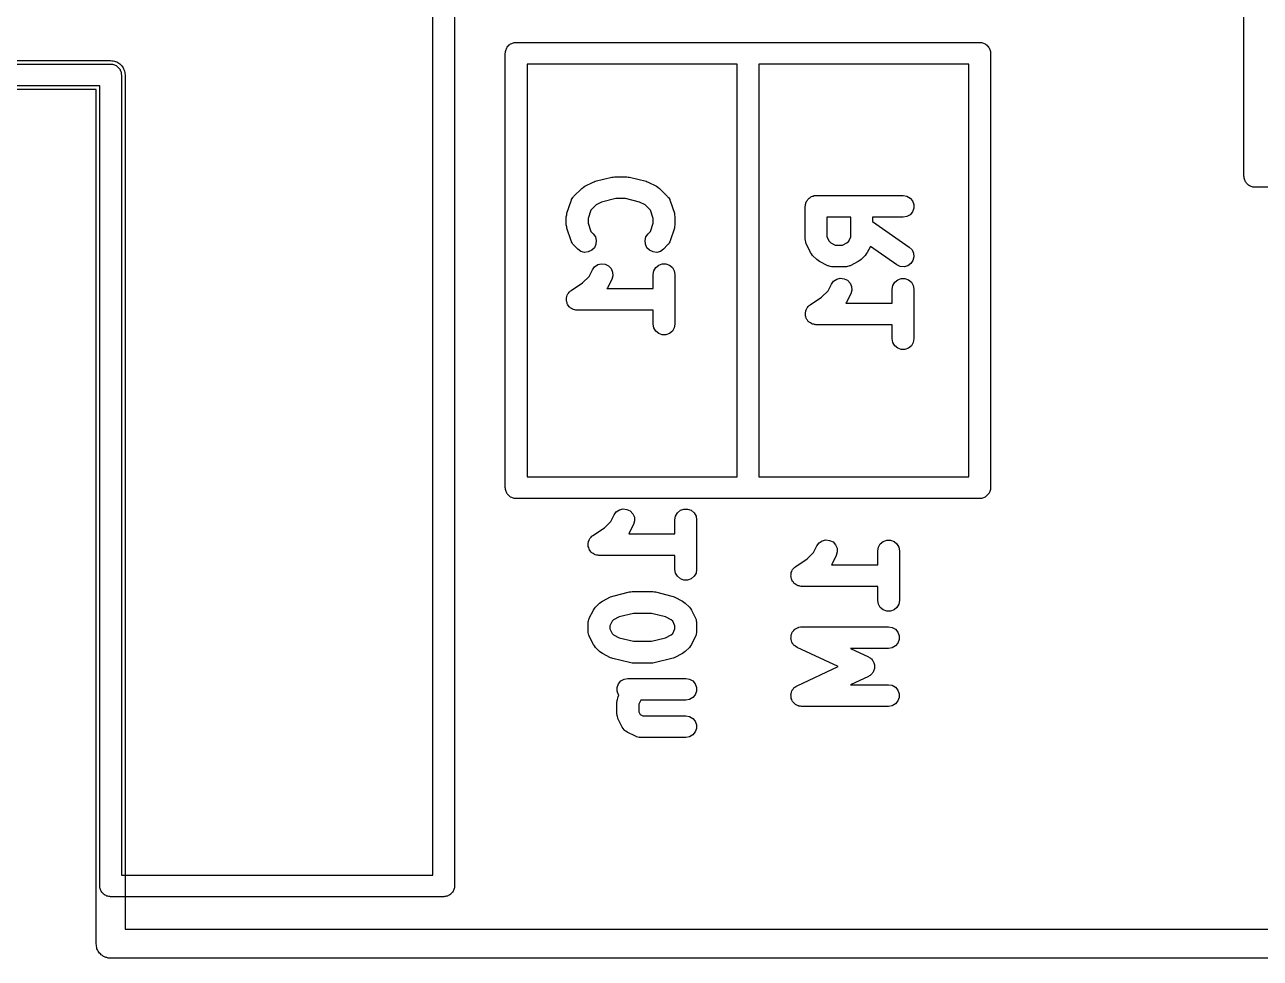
# Model space of a CAD drawing. Extents: x 100 to 214, y -112 to -50.
# Drawn here: x 117.31 to 125.84, y -112.1 to -105.65 of the extents above; entities that cross this region are included whole.
import ezdxf

# ---------------------------------------------------------------- set-up
doc = ezdxf.new("R2010")
doc.units = 0
doc.header["$MEASUREMENT"] = 0
doc.layers.add('BLACK', color=7, linetype='CONTINUOUS')

msp = doc.modelspace()

# ---------------------------------------------------------------- linework, layer by layer
at = {"layer": 'Black'}
for p, q in [((125.725, -106.7), (125.725, -103.7)), ((120.275, -103.9), (120.275, -111.6)), ((120.125, -111.525), (120.125, -103.94)), ((120.674, -105.78), (120.681, -105.778)), ((120.681, -105.778), (120.687, -105.776)), ((120.687, -105.776), (120.694, -105.776)), ((120.694, -105.776), (120.7, -105.775)), ((120.7, -105.775), (123.9, -105.775)), ((123.9, -105.775), (123.906, -105.776)), ((123.906, -105.776), (123.913, -105.776)), ((123.913, -105.776), (123.919, -105.778)), ((123.919, -105.778), (123.926, -105.78)), ((120.625, -105.85), (120.626, -105.844)), ((120.625, -108.85), (120.625, -105.85)), ((120.626, -105.837), (120.628, -105.831)), ((120.626, -105.844), (120.626, -105.837)), ((120.628, -105.831), (120.63, -105.824)), ((120.63, -105.824), (120.633, -105.819)), ((120.633, -105.819), (120.635, -105.812)), ((120.635, -105.812), (120.639, -105.807)), ((120.639, -105.807), (120.643, -105.802)), ((120.643, -105.802), (120.648, -105.798)), ((120.648, -105.798), (120.652, -105.793)), ((120.652, -105.793), (120.657, -105.789)), ((120.657, -105.789), (120.662, -105.785)), ((120.662, -105.785), (120.669, -105.783)), ((120.669, -105.783), (120.674, -105.78)), ((123.926, -105.78), (123.931, -105.783)), ((123.931, -105.783), (123.938, -105.785)), ((123.938, -105.785), (123.943, -105.789)), ((123.943, -105.789), (123.948, -105.793)), ((123.948, -105.793), (123.952, -105.798)), ((123.952, -105.798), (123.957, -105.802)), ((123.957, -105.802), (123.961, -105.807)), ((123.961, -105.807), (123.965, -105.812)), ((123.965, -105.812), (123.967, -105.819)), ((123.967, -105.819), (123.97, -105.824)), ((123.97, -105.824), (123.972, -105.831)), ((123.972, -105.831), (123.974, -105.837)), ((123.974, -105.837), (123.974, -105.844)), ((123.974, -105.844), (123.975, -105.85)), ((123.975, -105.85), (123.975, -108.85)), ((110.1, -105.9), (117.9, -105.9)), ((110.1, -105.925), (117.9, -105.925)), ((117.9, -105.9), (117.909, -105.902)), ((117.9, -105.925), (117.906, -105.926)), ((117.906, -105.926), (117.913, -105.926)), ((117.909, -105.902), (117.917, -105.902)), ((117.913, -105.926), (117.919, -105.928)), ((117.917, -105.902), (117.926, -105.905)), ((117.919, -105.928), (117.926, -105.93)), ((117.926, -105.905), (117.934, -105.906)), ((117.926, -105.93), (117.931, -105.933)), ((117.931, -105.933), (117.938, -105.935)), ((117.934, -105.906), (117.942, -105.91)), ((117.938, -105.935), (117.943, -105.939)), ((117.942, -105.91), (117.95, -105.913)), ((117.943, -105.939), (117.948, -105.943)), ((117.948, -105.943), (117.952, -105.948)), ((117.95, -105.913), (117.957, -105.919)), ((117.952, -105.948), (117.957, -105.952)), ((117.957, -105.919), (117.964, -105.923)), ((117.964, -105.923), (117.97, -105.93)), ((117.97, -105.93), (117.977, -105.936)), ((117.977, -105.936), (117.981, -105.943)), ((117.981, -105.943), (117.987, -105.95)), ((122.225, -105.925), (120.775, -105.925)), ((120.775, -105.925), (120.775, -108.775)), ((122.225, -108.775), (122.225, -105.925)), ((123.825, -105.925), (122.375, -105.925)), ((122.375, -105.925), (122.375, -108.775)), ((123.825, -108.775), (123.825, -105.925)), ((117.957, -105.952), (117.961, -105.957)), ((117.961, -105.957), (117.965, -105.962)), ((117.965, -105.962), (117.967, -105.969)), ((117.967, -105.969), (117.97, -105.974)), ((117.97, -105.974), (117.972, -105.981)), ((117.972, -105.981), (117.974, -105.987)), ((117.974, -105.987), (117.974, -105.994)), ((117.974, -105.994), (117.975, -106)), ((117.975, -106), (117.975, -111.525)), ((117.987, -105.95), (117.99, -105.958)), ((117.99, -105.958), (117.994, -105.966)), ((117.994, -105.966), (117.995, -105.974)), ((117.995, -105.974), (117.998, -105.983)), ((117.998, -105.983), (117.998, -105.991)), ((117.998, -105.991), (118, -106)), ((118, -106), (118, -111.9)), ((117.825, -106.075), (110.175, -106.075)), ((117.8, -106.1), (110.2, -106.1)), ((117.8, -112), (117.8, -106.1)), ((117.825, -111.6), (117.825, -106.075)), ((121.246, -106.734), (121.36, -106.706)), ((121.36, -106.706), (121.37, -106.705)), ((121.37, -106.705), (121.379, -106.704)), ((121.379, -106.704), (121.464, -106.704)), ((121.464, -106.704), (121.473, -106.705)), ((121.473, -106.705), (121.482, -106.706)), ((121.482, -106.706), (121.597, -106.734)), ((125.726, -106.706), (125.725, -106.7)), ((125.726, -106.713), (125.726, -106.706)), ((125.728, -106.719), (125.726, -106.713)), ((121.097, -106.84), (121.154, -106.783)), ((121.154, -106.783), (121.164, -106.776)), ((121.164, -106.776), (121.174, -106.769)), ((121.174, -106.769), (121.231, -106.74)), ((121.231, -106.74), (121.239, -106.738)), ((121.239, -106.738), (121.246, -106.734)), ((121.597, -106.734), (121.604, -106.738)), ((121.604, -106.738), (121.612, -106.74)), ((121.612, -106.74), (121.669, -106.769)), ((121.669, -106.769), (121.679, -106.776)), ((121.679, -106.776), (121.689, -106.783)), ((121.689, -106.783), (121.746, -106.84)), ((125.73, -106.726), (125.728, -106.719)), ((125.733, -106.731), (125.73, -106.726)), ((125.735, -106.737), (125.733, -106.731)), ((125.739, -106.743), (125.735, -106.737)), ((125.743, -106.748), (125.739, -106.743)), ((125.748, -106.752), (125.743, -106.748)), ((125.752, -106.757), (125.748, -106.752)), ((125.757, -106.761), (125.752, -106.757)), ((125.762, -106.765), (125.757, -106.761)), ((125.769, -106.767), (125.762, -106.765)), ((125.774, -106.77), (125.769, -106.767)), ((125.781, -106.772), (125.774, -106.77)), ((125.787, -106.774), (125.781, -106.772)), ((125.794, -106.774), (125.787, -106.774)), ((125.8, -106.775), (125.794, -106.774)), ((129, -106.775), (125.8, -106.775)), ((121.05, -106.955), (121.079, -106.869)), ((121.079, -106.869), (121.081, -106.865)), ((121.081, -106.865), (121.082, -106.861)), ((121.082, -106.861), (121.087, -106.854)), ((121.087, -106.854), (121.091, -106.846)), ((121.091, -106.846), (121.094, -106.843)), ((121.094, -106.843), (121.097, -106.84)), ((121.29, -106.878), (121.252, -106.897)), ((121.388, -106.854), (121.29, -106.878)), ((121.455, -106.854), (121.388, -106.854)), ((121.552, -106.878), (121.455, -106.854)), ((121.591, -106.897), (121.552, -106.878)), ((121.746, -106.84), (121.748, -106.843)), ((121.748, -106.843), (121.752, -106.846)), ((121.752, -106.846), (121.756, -106.854)), ((121.756, -106.854), (121.761, -106.861)), ((121.761, -106.861), (121.762, -106.865)), ((121.762, -106.865), (121.764, -106.869)), ((121.764, -106.869), (121.793, -106.955)), ((122.7, -106.888), (122.701, -106.881)), ((122.701, -106.881), (122.704, -106.876)), ((122.704, -106.876), (122.706, -106.87)), ((122.706, -106.87), (122.711, -106.865)), ((122.711, -106.865), (122.714, -106.859)), ((122.714, -106.859), (122.719, -106.855)), ((122.719, -106.855), (122.723, -106.85)), ((122.723, -106.85), (122.729, -106.846)), ((122.729, -106.846), (122.734, -106.842)), ((122.734, -106.842), (122.74, -106.84)), ((122.74, -106.84), (122.746, -106.837)), ((122.746, -106.837), (122.752, -106.836)), ((122.752, -106.836), (122.758, -106.833)), ((122.758, -106.833), (122.765, -106.833)), ((122.765, -106.833), (122.771, -106.832)), ((122.771, -106.832), (123.371, -106.832)), ((123.371, -106.832), (123.397, -106.837)), ((123.397, -106.837), (123.42, -106.85)), ((123.42, -106.85), (123.436, -106.87)), ((123.436, -106.87), (123.445, -106.894)), ((121.046, -106.979), (121.049, -106.967)), ((121.049, -106.967), (121.05, -106.955)), ((121.216, -106.933), (121.196, -106.991)), ((121.252, -106.897), (121.216, -106.933)), ((121.627, -106.933), (121.591, -106.897)), ((121.646, -106.991), (121.627, -106.933)), ((121.793, -106.955), (121.794, -106.967)), ((121.794, -106.967), (121.796, -106.979)), ((122.696, -106.907), (122.698, -106.901)), ((122.696, -107.136), (122.696, -106.907)), ((122.698, -106.894), (122.7, -106.888)), ((122.698, -106.901), (122.698, -106.894)), ((123.42, -106.965), (123.397, -106.978)), ((123.436, -106.945), (123.42, -106.965)), ((123.445, -106.92), (123.436, -106.945)), ((123.445, -106.894), (123.445, -106.92)), ((121.046, -107.036), (121.046, -106.979)), ((121.049, -107.048), (121.046, -107.036)), ((121.05, -107.059), (121.049, -107.048)), ((121.196, -106.991), (121.196, -107.024)), ((121.196, -107.024), (121.216, -107.081)), ((121.627, -107.081), (121.646, -107.024)), ((121.646, -107.024), (121.646, -106.991)), ((121.794, -107.048), (121.793, -107.059)), ((121.796, -107.036), (121.794, -107.048)), ((121.796, -106.979), (121.796, -107.036)), ((122.846, -106.982), (122.846, -107.118)), ((123.011, -106.982), (122.846, -106.982)), ((123.011, -107.118), (123.011, -106.982)), ((123.371, -106.982), (123.161, -106.982)), ((123.161, -106.982), (123.161, -107.011)), ((123.161, -107.011), (123.414, -107.189)), ((123.397, -106.978), (123.371, -106.982)), ((121.079, -107.145), (121.05, -107.059)), ((121.216, -107.081), (121.232, -107.097)), ((121.232, -107.097), (121.247, -107.118)), ((121.247, -107.118), (121.253, -107.143)), ((121.253, -107.143), (121.251, -107.169)), ((121.59, -107.143), (121.596, -107.118)), ((121.592, -107.169), (121.59, -107.143)), ((121.596, -107.118), (121.611, -107.097)), ((121.611, -107.097), (121.627, -107.081)), ((121.793, -107.059), (121.764, -107.145)), ((122.697, -107.14), (122.696, -107.136)), ((122.697, -107.144), (122.697, -107.14)), ((122.846, -107.118), (122.862, -107.148)), ((122.996, -107.148), (123.011, -107.118)), ((121.081, -107.149), (121.079, -107.145)), ((121.082, -107.153), (121.081, -107.149)), ((121.087, -107.16), (121.082, -107.153)), ((121.091, -107.168), (121.087, -107.16)), ((121.094, -107.171), (121.091, -107.168)), ((121.097, -107.174), (121.094, -107.171)), ((121.126, -107.203), (121.097, -107.174)), ((121.147, -107.218), (121.126, -107.203)), ((121.172, -107.225), (121.147, -107.218)), ((121.198, -107.222), (121.172, -107.225)), ((121.222, -107.211), (121.198, -107.222)), ((121.24, -107.193), (121.222, -107.211)), ((121.251, -107.169), (121.24, -107.193)), ((121.603, -107.193), (121.592, -107.169)), ((121.621, -107.211), (121.603, -107.193)), ((121.645, -107.222), (121.621, -107.211)), ((121.671, -107.225), (121.645, -107.222)), ((121.696, -107.218), (121.671, -107.225)), ((121.717, -107.203), (121.696, -107.218)), ((121.746, -107.174), (121.717, -107.203)), ((121.748, -107.171), (121.746, -107.174)), ((121.752, -107.168), (121.748, -107.171)), ((121.756, -107.16), (121.752, -107.168)), ((121.761, -107.153), (121.756, -107.16)), ((121.762, -107.149), (121.761, -107.153)), ((121.764, -107.145), (121.762, -107.149)), ((122.699, -107.153), (122.697, -107.144)), ((122.701, -107.161), (122.699, -107.153)), ((122.703, -107.165), (122.701, -107.161)), ((122.704, -107.169), (122.703, -107.165)), ((122.733, -107.226), (122.704, -107.169)), ((122.74, -107.236), (122.733, -107.226)), ((122.862, -107.148), (122.873, -107.16)), ((122.873, -107.16), (122.903, -107.175)), ((122.903, -107.175), (122.954, -107.175)), ((122.954, -107.175), (122.984, -107.16)), ((122.984, -107.16), (122.996, -107.148)), ((123.124, -107.226), (123.117, -107.236)), ((123.146, -107.184), (123.124, -107.226)), ((123.328, -107.311), (123.146, -107.184)), ((123.414, -107.189), (123.433, -107.207)), ((123.433, -107.207), (123.444, -107.231)), ((121.241, -107.324), (121.263, -107.31)), ((121.263, -107.31), (121.288, -107.304)), ((121.288, -107.304), (121.314, -107.307)), ((121.314, -107.307), (121.338, -107.318)), ((121.684, -107.314), (121.708, -107.305)), ((121.708, -107.305), (121.734, -107.305)), ((121.734, -107.305), (121.759, -107.314)), ((122.747, -107.246), (122.74, -107.236)), ((122.776, -107.274), (122.747, -107.246)), ((122.785, -107.281), (122.776, -107.274)), ((122.795, -107.289), (122.785, -107.281)), ((122.852, -107.317), (122.795, -107.289)), ((123.062, -107.289), (123.005, -107.317)), ((123.072, -107.281), (123.062, -107.289)), ((123.082, -107.274), (123.072, -107.281)), ((123.11, -107.246), (123.082, -107.274)), ((123.117, -107.236), (123.11, -107.246)), ((123.352, -107.322), (123.328, -107.311)), ((123.424, -107.303), (123.403, -107.318)), ((123.439, -107.282), (123.424, -107.303)), ((123.446, -107.257), (123.439, -107.282)), ((123.444, -107.231), (123.446, -107.257)), ((121.159, -107.435), (121.203, -107.391)), ((121.203, -107.391), (121.226, -107.345)), ((121.226, -107.345), (121.241, -107.324)), ((121.338, -107.318), (121.355, -107.337)), ((121.355, -107.337), (121.366, -107.361)), ((121.367, -107.387), (121.36, -107.412)), ((121.366, -107.361), (121.367, -107.387)), ((121.646, -107.379), (121.651, -107.353)), ((121.646, -107.475), (121.646, -107.379)), ((121.651, -107.353), (121.664, -107.33)), ((121.664, -107.33), (121.684, -107.314)), ((121.759, -107.314), (121.779, -107.33)), ((121.779, -107.33), (121.792, -107.353)), ((121.792, -107.353), (121.796, -107.379)), ((121.796, -107.379), (121.796, -107.721)), ((122.856, -107.318), (122.852, -107.317)), ((122.86, -107.32), (122.856, -107.318)), ((122.869, -107.322), (122.86, -107.32)), ((122.877, -107.325), (122.869, -107.322)), ((122.881, -107.324), (122.877, -107.325)), ((122.886, -107.325), (122.881, -107.324)), ((122.971, -107.325), (122.886, -107.325)), ((122.976, -107.324), (122.971, -107.325)), ((122.98, -107.325), (122.976, -107.324)), ((122.988, -107.322), (122.98, -107.325)), ((122.997, -107.32), (122.988, -107.322)), ((123.001, -107.318), (122.997, -107.32)), ((123.005, -107.317), (123.001, -107.318)), ((123.378, -107.325), (123.352, -107.322)), ((123.403, -107.318), (123.378, -107.325)), ((121.08, -107.488), (121.159, -107.435)), ((121.331, -107.469), (121.327, -107.475)), ((121.327, -107.475), (121.646, -107.475)), ((121.36, -107.412), (121.331, -107.469)), ((122.853, -107.491), (122.876, -107.445)), ((122.876, -107.445), (122.891, -107.424)), ((122.891, -107.424), (122.913, -107.41)), ((122.913, -107.41), (122.938, -107.404)), ((122.938, -107.404), (122.964, -107.407)), ((122.964, -107.407), (122.988, -107.418)), ((122.988, -107.418), (123.005, -107.437)), ((123.005, -107.437), (123.016, -107.461)), ((123.016, -107.461), (123.017, -107.487)), ((123.296, -107.479), (123.301, -107.453)), ((123.296, -107.575), (123.296, -107.479)), ((123.301, -107.453), (123.314, -107.43)), ((123.314, -107.43), (123.334, -107.414)), ((123.334, -107.414), (123.358, -107.405)), ((123.358, -107.405), (123.384, -107.405)), ((123.384, -107.405), (123.409, -107.414)), ((123.409, -107.414), (123.429, -107.43)), ((123.429, -107.43), (123.442, -107.453)), ((123.442, -107.453), (123.446, -107.479)), ((123.446, -107.479), (123.446, -107.821)), ((121.047, -107.555), (121.048, -107.546)), ((121.048, -107.559), (121.047, -107.555)), ((121.048, -107.537), (121.049, -107.533)), ((121.048, -107.546), (121.048, -107.537)), ((121.048, -107.563), (121.048, -107.559)), ((121.051, -107.571), (121.048, -107.563)), ((121.049, -107.529), (121.053, -107.521)), ((121.049, -107.533), (121.049, -107.529)), ((121.053, -107.521), (121.056, -107.512)), ((121.056, -107.512), (121.059, -107.509)), ((121.059, -107.509), (121.061, -107.506)), ((121.061, -107.506), (121.067, -107.499)), ((121.067, -107.499), (121.073, -107.493)), ((121.073, -107.493), (121.077, -107.49)), ((121.077, -107.49), (121.08, -107.488)), ((122.73, -107.588), (122.809, -107.535)), ((122.809, -107.535), (122.853, -107.491)), ((122.981, -107.569), (122.977, -107.575)), ((123.01, -107.512), (122.981, -107.569)), ((123.017, -107.487), (123.01, -107.512)), ((121.053, -107.58), (121.051, -107.571)), ((121.055, -107.584), (121.053, -107.58)), ((121.056, -107.587), (121.055, -107.584)), ((121.062, -107.594), (121.056, -107.587)), ((121.067, -107.602), (121.062, -107.594)), ((121.071, -107.604), (121.067, -107.602)), ((121.073, -107.607), (121.071, -107.604)), ((121.081, -107.612), (121.073, -107.607)), ((121.088, -107.617), (121.081, -107.612)), ((121.092, -107.618), (121.088, -107.617)), ((121.096, -107.62), (121.092, -107.618)), ((121.105, -107.622), (121.096, -107.62)), ((121.113, -107.625), (121.105, -107.622)), ((121.117, -107.624), (121.113, -107.625)), ((121.121, -107.625), (121.117, -107.624)), ((121.646, -107.625), (121.121, -107.625)), ((121.646, -107.721), (121.646, -107.625)), ((122.697, -107.655), (122.698, -107.646)), ((122.698, -107.637), (122.699, -107.633)), ((122.698, -107.646), (122.698, -107.637)), ((122.699, -107.629), (122.703, -107.621)), ((122.699, -107.633), (122.699, -107.629)), ((122.703, -107.621), (122.706, -107.612)), ((122.706, -107.612), (122.709, -107.609)), ((122.709, -107.609), (122.711, -107.606)), ((122.711, -107.606), (122.717, -107.599)), ((122.717, -107.599), (122.723, -107.593)), ((122.723, -107.593), (122.727, -107.59)), ((122.727, -107.59), (122.73, -107.588)), ((122.977, -107.575), (123.296, -107.575)), ((121.651, -107.747), (121.646, -107.721)), ((121.796, -107.721), (121.792, -107.747)), ((122.698, -107.659), (122.697, -107.655)), ((122.698, -107.663), (122.698, -107.659)), ((122.701, -107.671), (122.698, -107.663)), ((122.703, -107.68), (122.701, -107.671)), ((122.705, -107.684), (122.703, -107.68)), ((122.706, -107.688), (122.705, -107.684)), ((122.712, -107.694), (122.706, -107.688)), ((122.717, -107.702), (122.712, -107.694)), ((122.721, -107.704), (122.717, -107.702)), ((122.723, -107.707), (122.721, -107.704)), ((122.731, -107.712), (122.723, -107.707)), ((122.738, -107.717), (122.731, -107.712)), ((122.742, -107.718), (122.738, -107.717)), ((122.746, -107.72), (122.742, -107.718)), ((122.755, -107.722), (122.746, -107.72)), ((122.763, -107.725), (122.755, -107.722)), ((122.767, -107.724), (122.763, -107.725)), ((122.771, -107.725), (122.767, -107.724)), ((123.296, -107.725), (122.771, -107.725)), ((123.296, -107.821), (123.296, -107.725)), ((121.664, -107.77), (121.651, -107.747)), ((121.684, -107.786), (121.664, -107.77)), ((121.708, -107.795), (121.684, -107.786)), ((121.734, -107.795), (121.708, -107.795)), ((121.759, -107.786), (121.734, -107.795)), ((121.779, -107.77), (121.759, -107.786)), ((121.792, -107.747), (121.779, -107.77)), ((123.301, -107.847), (123.296, -107.821)), ((123.446, -107.821), (123.442, -107.847)), ((123.314, -107.87), (123.301, -107.847)), ((123.334, -107.886), (123.314, -107.87)), ((123.358, -107.895), (123.334, -107.886)), ((123.384, -107.895), (123.358, -107.895)), ((123.409, -107.886), (123.384, -107.895)), ((123.429, -107.87), (123.409, -107.886)), ((123.442, -107.847), (123.429, -107.87)), ((120.775, -108.775), (122.225, -108.775)), ((122.375, -108.775), (123.825, -108.775)), ((120.626, -108.856), (120.625, -108.85)), ((120.626, -108.863), (120.626, -108.856)), ((120.628, -108.869), (120.626, -108.863)), ((120.63, -108.876), (120.628, -108.869)), ((120.633, -108.881), (120.63, -108.876)), ((120.635, -108.887), (120.633, -108.881)), ((120.639, -108.893), (120.635, -108.887)), ((120.643, -108.898), (120.639, -108.893)), ((120.648, -108.902), (120.643, -108.898)), ((120.652, -108.907), (120.648, -108.902)), ((120.657, -108.911), (120.652, -108.907)), ((120.662, -108.915), (120.657, -108.911)), ((120.669, -108.917), (120.662, -108.915)), ((120.674, -108.92), (120.669, -108.917)), ((120.681, -108.922), (120.674, -108.92)), ((120.687, -108.924), (120.681, -108.922)), ((120.694, -108.924), (120.687, -108.924)), ((120.7, -108.925), (120.694, -108.924)), ((123.9, -108.925), (120.7, -108.925)), ((123.906, -108.924), (123.9, -108.925)), ((123.913, -108.924), (123.906, -108.924)), ((123.919, -108.922), (123.913, -108.924)), ((123.926, -108.92), (123.919, -108.922)), ((123.931, -108.917), (123.926, -108.92)), ((123.938, -108.915), (123.931, -108.917)), ((123.943, -108.911), (123.938, -108.915)), ((123.948, -108.907), (123.943, -108.911)), ((123.952, -108.902), (123.948, -108.907)), ((123.957, -108.898), (123.952, -108.902)), ((123.961, -108.893), (123.957, -108.898)), ((123.965, -108.887), (123.961, -108.893)), ((123.967, -108.881), (123.965, -108.887)), ((123.97, -108.876), (123.967, -108.881)), ((123.972, -108.869), (123.97, -108.876)), ((123.974, -108.863), (123.972, -108.869)), ((123.975, -108.85), (123.974, -108.856)), ((123.974, -108.856), (123.974, -108.863)), ((121.376, -109.038), (121.391, -109.017)), ((121.391, -109.017), (121.413, -109.003)), ((121.413, -109.003), (121.438, -108.997)), ((121.438, -108.997), (121.464, -109)), ((121.464, -109), (121.488, -109.011)), ((121.488, -109.011), (121.505, -109.03)), ((121.814, -109.023), (121.834, -109.006)), ((121.834, -109.006), (121.858, -108.998)), ((121.858, -108.998), (121.884, -108.998)), ((121.884, -108.998), (121.909, -109.006)), ((121.909, -109.006), (121.929, -109.023)), ((121.309, -109.127), (121.353, -109.084)), ((121.353, -109.084), (121.376, -109.038)), ((121.51, -109.105), (121.481, -109.162)), ((121.505, -109.03), (121.516, -109.054)), ((121.517, -109.08), (121.51, -109.105)), ((121.516, -109.054), (121.517, -109.08)), ((121.796, -109.071), (121.801, -109.046)), ((121.796, -109.168), (121.796, -109.071)), ((121.801, -109.046), (121.814, -109.023)), ((121.929, -109.023), (121.942, -109.046)), ((121.942, -109.046), (121.946, -109.071)), ((121.946, -109.071), (121.946, -109.414)), ((121.217, -109.192), (121.223, -109.185)), ((121.223, -109.185), (121.227, -109.183)), ((121.227, -109.183), (121.23, -109.18)), ((121.23, -109.18), (121.309, -109.127)), ((121.481, -109.162), (121.477, -109.168)), ((121.477, -109.168), (121.796, -109.168)), ((121.197, -109.248), (121.198, -109.239)), ((121.198, -109.252), (121.197, -109.248)), ((121.198, -109.23), (121.199, -109.226)), ((121.198, -109.239), (121.198, -109.23)), ((121.198, -109.256), (121.198, -109.252)), ((121.201, -109.264), (121.198, -109.256)), ((121.199, -109.222), (121.203, -109.214)), ((121.199, -109.226), (121.199, -109.222)), ((121.203, -109.273), (121.201, -109.264)), ((121.203, -109.214), (121.206, -109.205)), ((121.205, -109.276), (121.203, -109.273)), ((121.206, -109.205), (121.209, -109.202)), ((121.209, -109.202), (121.211, -109.198)), ((121.211, -109.198), (121.217, -109.192)), ((122.753, -109.298), (122.776, -109.252)), ((122.776, -109.252), (122.791, -109.231)), ((122.791, -109.231), (122.813, -109.217)), ((122.813, -109.217), (122.838, -109.211)), ((122.838, -109.211), (122.864, -109.214)), ((122.864, -109.214), (122.888, -109.225)), ((122.888, -109.225), (122.905, -109.244)), ((122.905, -109.244), (122.916, -109.268)), ((122.916, -109.268), (122.917, -109.294)), ((123.196, -109.286), (123.201, -109.26)), ((123.201, -109.26), (123.214, -109.238)), ((123.214, -109.238), (123.234, -109.221)), ((123.234, -109.221), (123.258, -109.212)), ((123.258, -109.212), (123.284, -109.212)), ((123.284, -109.212), (123.309, -109.221)), ((123.309, -109.221), (123.329, -109.238)), ((123.329, -109.238), (123.342, -109.26)), ((123.342, -109.26), (123.346, -109.286)), ((121.206, -109.28), (121.205, -109.276)), ((121.212, -109.287), (121.206, -109.28)), ((121.217, -109.295), (121.212, -109.287)), ((121.221, -109.297), (121.217, -109.295)), ((121.223, -109.3), (121.221, -109.297)), ((121.231, -109.305), (121.223, -109.3)), ((121.238, -109.31), (121.231, -109.305)), ((121.242, -109.311), (121.238, -109.31)), ((121.246, -109.313), (121.242, -109.311)), ((121.255, -109.315), (121.246, -109.313)), ((121.263, -109.317), (121.255, -109.315)), ((121.267, -109.317), (121.263, -109.317)), ((121.271, -109.318), (121.267, -109.317)), ((121.796, -109.318), (121.271, -109.318)), ((121.796, -109.414), (121.796, -109.318)), ((122.63, -109.395), (122.709, -109.342)), ((122.709, -109.342), (122.753, -109.298)), ((122.91, -109.319), (122.881, -109.376)), ((122.917, -109.294), (122.91, -109.319)), ((123.196, -109.382), (123.196, -109.286)), ((123.346, -109.286), (123.346, -109.629)), ((121.801, -109.44), (121.796, -109.414)), ((121.814, -109.462), (121.801, -109.44)), ((121.942, -109.44), (121.929, -109.462)), ((121.946, -109.414), (121.942, -109.44)), ((122.598, -109.444), (122.599, -109.44)), ((122.598, -109.453), (122.598, -109.444)), ((122.599, -109.436), (122.603, -109.428)), ((122.599, -109.44), (122.599, -109.436)), ((122.603, -109.428), (122.606, -109.42)), ((122.606, -109.42), (122.609, -109.416)), ((122.609, -109.416), (122.611, -109.413)), ((122.611, -109.413), (122.617, -109.407)), ((122.617, -109.407), (122.623, -109.4)), ((122.623, -109.4), (122.627, -109.398)), ((122.627, -109.398), (122.63, -109.395)), ((122.881, -109.376), (122.877, -109.382)), ((122.877, -109.382), (123.196, -109.382)), ((121.834, -109.479), (121.814, -109.462)), ((121.858, -109.488), (121.834, -109.479)), ((121.884, -109.488), (121.858, -109.488)), ((121.909, -109.479), (121.884, -109.488)), ((121.929, -109.462), (121.909, -109.479)), ((122.597, -109.462), (122.598, -109.453)), ((122.598, -109.466), (122.597, -109.462)), ((122.598, -109.47), (122.598, -109.466)), ((122.601, -109.479), (122.598, -109.47)), ((122.603, -109.487), (122.601, -109.479)), ((122.605, -109.491), (122.603, -109.487)), ((122.606, -109.495), (122.605, -109.491)), ((122.612, -109.501), (122.606, -109.495)), ((122.617, -109.509), (122.612, -109.501)), ((122.621, -109.511), (122.617, -109.509)), ((122.623, -109.515), (122.621, -109.511)), ((122.631, -109.519), (122.623, -109.515)), ((122.638, -109.524), (122.631, -109.519)), ((122.642, -109.526), (122.638, -109.524)), ((122.646, -109.528), (122.642, -109.526)), ((122.655, -109.529), (122.646, -109.528)), ((122.663, -109.532), (122.655, -109.529)), ((122.667, -109.531), (122.663, -109.532)), ((122.671, -109.532), (122.667, -109.531)), ((121.295, -109.633), (121.352, -109.604)), ((121.352, -109.604), (121.36, -109.602)), ((121.36, -109.602), (121.368, -109.599)), ((121.368, -109.599), (121.482, -109.57)), ((121.482, -109.57), (121.491, -109.569)), ((121.491, -109.569), (121.5, -109.568)), ((121.5, -109.568), (121.643, -109.568)), ((121.643, -109.568), (121.652, -109.569)), ((121.652, -109.569), (121.661, -109.57)), ((121.661, -109.57), (121.775, -109.599)), ((121.775, -109.599), (121.783, -109.602)), ((121.783, -109.602), (121.791, -109.604)), ((121.791, -109.604), (121.848, -109.633)), ((123.196, -109.532), (122.671, -109.532)), ((123.196, -109.629), (123.196, -109.532)), ((121.204, -109.752), (121.233, -109.695)), ((121.233, -109.695), (121.24, -109.685)), ((121.24, -109.685), (121.247, -109.676)), ((121.247, -109.676), (121.276, -109.647)), ((121.276, -109.647), (121.285, -109.64)), ((121.285, -109.64), (121.295, -109.633)), ((121.848, -109.633), (121.857, -109.64)), ((121.857, -109.64), (121.867, -109.647)), ((121.867, -109.647), (121.896, -109.676)), ((121.896, -109.676), (121.903, -109.685)), ((121.903, -109.685), (121.91, -109.695)), ((121.91, -109.695), (121.939, -109.752)), ((123.201, -109.654), (123.196, -109.629)), ((123.214, -109.677), (123.201, -109.654)), ((123.234, -109.694), (123.214, -109.677)), ((123.258, -109.702), (123.234, -109.694)), ((123.284, -109.702), (123.258, -109.702)), ((123.309, -109.694), (123.284, -109.702)), ((123.329, -109.677), (123.309, -109.694)), ((123.342, -109.654), (123.329, -109.677)), ((123.346, -109.629), (123.342, -109.654)), ((121.196, -109.786), (121.197, -109.781)), ((121.196, -109.843), (121.196, -109.786)), ((121.197, -109.777), (121.199, -109.769)), ((121.197, -109.781), (121.197, -109.777)), ((121.199, -109.769), (121.201, -109.76)), ((121.201, -109.76), (121.203, -109.756)), ((121.203, -109.756), (121.204, -109.752)), ((121.362, -109.773), (121.346, -109.803)), ((121.373, -109.762), (121.362, -109.773)), ((121.412, -109.742), (121.373, -109.762)), ((121.509, -109.718), (121.412, -109.742)), ((121.634, -109.718), (121.509, -109.718)), ((121.731, -109.742), (121.634, -109.718)), ((121.77, -109.762), (121.731, -109.742)), ((121.781, -109.773), (121.77, -109.762)), ((121.796, -109.803), (121.781, -109.773)), ((121.939, -109.752), (121.94, -109.756)), ((121.94, -109.756), (121.942, -109.76)), ((121.942, -109.76), (121.943, -109.769)), ((121.943, -109.769), (121.946, -109.777)), ((121.946, -109.777), (121.946, -109.781)), ((121.946, -109.781), (121.946, -109.786)), ((121.946, -109.786), (121.946, -109.843)), ((121.197, -109.847), (121.196, -109.843)), ((121.197, -109.851), (121.197, -109.847)), ((121.199, -109.86), (121.197, -109.851)), ((121.201, -109.869), (121.199, -109.86)), ((121.203, -109.872), (121.201, -109.869)), ((121.204, -109.876), (121.203, -109.872)), ((121.346, -109.803), (121.346, -109.825)), ((121.346, -109.825), (121.362, -109.856)), ((121.362, -109.856), (121.373, -109.867)), ((121.373, -109.867), (121.412, -109.886)), ((121.731, -109.886), (121.77, -109.867)), ((121.77, -109.867), (121.781, -109.856)), ((121.781, -109.856), (121.796, -109.825)), ((121.796, -109.825), (121.796, -109.803)), ((121.94, -109.872), (121.939, -109.876)), ((121.942, -109.869), (121.94, -109.872)), ((121.943, -109.86), (121.942, -109.869)), ((121.946, -109.851), (121.943, -109.86)), ((121.946, -109.843), (121.946, -109.847)), ((121.946, -109.847), (121.946, -109.851)), ((122.598, -109.873), (122.599, -109.87)), ((122.599, -109.866), (122.603, -109.857)), ((122.599, -109.87), (122.599, -109.866)), ((122.603, -109.857), (122.606, -109.848)), ((122.606, -109.848), (122.609, -109.846)), ((122.609, -109.846), (122.61, -109.843)), ((122.61, -109.843), (122.617, -109.836)), ((122.617, -109.836), (122.623, -109.828)), ((122.623, -109.828), (122.626, -109.827)), ((122.626, -109.827), (122.628, -109.824)), ((122.628, -109.824), (122.637, -109.82)), ((122.637, -109.82), (122.646, -109.815)), ((122.646, -109.815), (122.649, -109.815)), ((122.649, -109.815), (122.652, -109.813)), ((122.652, -109.813), (122.662, -109.812)), ((122.662, -109.812), (122.671, -109.811)), ((122.671, -109.811), (123.271, -109.811)), ((123.271, -109.811), (123.297, -109.815)), ((123.297, -109.815), (123.32, -109.828)), ((123.32, -109.828), (123.336, -109.848)), ((123.336, -109.848), (123.345, -109.873)), ((121.233, -109.934), (121.204, -109.876)), ((121.24, -109.943), (121.233, -109.934)), ((121.247, -109.953), (121.24, -109.943)), ((121.276, -109.982), (121.247, -109.953)), ((121.412, -109.886), (121.509, -109.911)), ((121.509, -109.911), (121.634, -109.911)), ((121.634, -109.911), (121.731, -109.886)), ((121.896, -109.953), (121.867, -109.982)), ((121.903, -109.943), (121.896, -109.953)), ((121.91, -109.934), (121.903, -109.943)), ((121.939, -109.876), (121.91, -109.934)), ((122.597, -109.892), (122.598, -109.882)), ((122.598, -109.895), (122.597, -109.892)), ((122.598, -109.882), (122.598, -109.873)), ((122.598, -109.899), (122.598, -109.895)), ((122.601, -109.908), (122.598, -109.899)), ((122.603, -109.917), (122.601, -109.908)), ((122.605, -109.92), (122.603, -109.917)), ((122.606, -109.923), (122.605, -109.92)), ((122.613, -109.931), (122.606, -109.923)), ((122.618, -109.939), (122.613, -109.931)), ((122.621, -109.941), (122.618, -109.939)), ((122.623, -109.943), (122.621, -109.941)), ((122.632, -109.948), (122.623, -109.943)), ((122.64, -109.954), (122.632, -109.948)), ((122.923, -110.086), (122.64, -109.954)), ((123.297, -109.956), (123.271, -109.961)), ((123.32, -109.943), (123.297, -109.956)), ((123.336, -109.923), (123.32, -109.943)), ((123.345, -109.899), (123.336, -109.923)), ((123.345, -109.873), (123.345, -109.899)), ((121.285, -109.988), (121.276, -109.982)), ((121.295, -109.996), (121.285, -109.988)), ((121.352, -110.024), (121.295, -109.996)), ((121.36, -110.027), (121.352, -110.024)), ((121.368, -110.03), (121.36, -110.027)), ((121.482, -110.058), (121.368, -110.03)), ((121.775, -110.03), (121.661, -110.058)), ((121.783, -110.027), (121.775, -110.03)), ((121.791, -110.024), (121.783, -110.027)), ((121.848, -109.996), (121.791, -110.024)), ((121.857, -109.988), (121.848, -109.996)), ((121.867, -109.982), (121.857, -109.988)), ((123.271, -109.961), (123.009, -109.961)), ((123.009, -109.961), (123.132, -110.018)), ((123.132, -110.018), (123.137, -110.022)), ((123.137, -110.022), (123.143, -110.024)), ((123.143, -110.024), (123.148, -110.029)), ((123.148, -110.029), (123.153, -110.033)), ((123.153, -110.033), (123.157, -110.038)), ((123.157, -110.038), (123.161, -110.043)), ((123.161, -110.043), (123.164, -110.049)), ((121.491, -110.059), (121.482, -110.058)), ((121.5, -110.061), (121.491, -110.059)), ((121.643, -110.061), (121.5, -110.061)), ((121.652, -110.059), (121.643, -110.061)), ((121.661, -110.058), (121.652, -110.059)), ((122.64, -110.218), (122.923, -110.086)), ((123.164, -110.123), (123.161, -110.129)), ((123.164, -110.049), (123.168, -110.054)), ((123.168, -110.117), (123.164, -110.123)), ((123.168, -110.054), (123.17, -110.06)), ((123.17, -110.111), (123.168, -110.117)), ((123.17, -110.06), (123.172, -110.066)), ((123.172, -110.105), (123.17, -110.111)), ((123.172, -110.066), (123.173, -110.073)), ((123.173, -110.099), (123.172, -110.105)), ((123.173, -110.073), (123.175, -110.079)), ((123.175, -110.092), (123.173, -110.099)), ((123.175, -110.079), (123.174, -110.086)), ((123.174, -110.086), (123.175, -110.092)), ((121.398, -110.23), (121.406, -110.205)), ((121.406, -110.205), (121.423, -110.185)), ((121.423, -110.185), (121.446, -110.172)), ((121.446, -110.172), (121.471, -110.168)), ((121.471, -110.168), (121.871, -110.168)), ((121.871, -110.168), (121.897, -110.172)), ((121.897, -110.172), (121.92, -110.185)), ((121.92, -110.185), (121.936, -110.205)), ((121.936, -110.205), (121.945, -110.23)), ((123.132, -110.154), (123.009, -110.211)), ((123.009, -110.211), (123.271, -110.211)), ((123.137, -110.15), (123.132, -110.154)), ((123.143, -110.147), (123.137, -110.15)), ((123.148, -110.143), (123.143, -110.147)), ((123.153, -110.139), (123.148, -110.143)), ((123.157, -110.133), (123.153, -110.139)), ((123.161, -110.129), (123.157, -110.133)), ((123.271, -110.211), (123.297, -110.215)), ((121.398, -110.256), (121.398, -110.23)), ((121.406, -110.28), (121.398, -110.256)), ((121.401, -110.303), (121.403, -110.299)), ((121.403, -110.299), (121.404, -110.295)), ((121.404, -110.295), (121.41, -110.284)), ((121.41, -110.284), (121.406, -110.28)), ((121.936, -110.28), (121.92, -110.3)), ((121.945, -110.256), (121.936, -110.28)), ((121.945, -110.23), (121.945, -110.256)), ((122.597, -110.279), (122.598, -110.276)), ((122.598, -110.289), (122.597, -110.279)), ((122.598, -110.273), (122.601, -110.263)), ((122.598, -110.276), (122.598, -110.273)), ((122.598, -110.299), (122.598, -110.289)), ((122.599, -110.302), (122.598, -110.299)), ((122.601, -110.263), (122.603, -110.254)), ((122.603, -110.254), (122.605, -110.251)), ((122.605, -110.251), (122.606, -110.248)), ((122.606, -110.248), (122.613, -110.241)), ((122.613, -110.241), (122.618, -110.233)), ((122.618, -110.233), (122.621, -110.231)), ((122.621, -110.231), (122.623, -110.228)), ((122.623, -110.228), (122.632, -110.223)), ((122.632, -110.223), (122.64, -110.218)), ((123.297, -110.215), (123.32, -110.228)), ((123.32, -110.228), (123.336, -110.248)), ((123.336, -110.248), (123.345, -110.273)), ((123.345, -110.299), (123.336, -110.323)), ((123.345, -110.273), (123.345, -110.299)), ((121.396, -110.329), (121.397, -110.324)), ((121.396, -110.414), (121.396, -110.329)), ((121.397, -110.32), (121.399, -110.312)), ((121.397, -110.324), (121.397, -110.32)), ((121.399, -110.312), (121.401, -110.303)), ((121.561, -110.318), (121.546, -110.346)), ((121.546, -110.346), (121.546, -110.397)), ((121.871, -110.318), (121.561, -110.318)), ((121.897, -110.313), (121.871, -110.318)), ((121.92, -110.3), (121.897, -110.313)), ((122.599, -110.305), (122.599, -110.302)), ((122.603, -110.314), (122.599, -110.305)), ((122.606, -110.323), (122.603, -110.314)), ((122.609, -110.326), (122.606, -110.323)), ((122.61, -110.329), (122.609, -110.326)), ((122.617, -110.336), (122.61, -110.329)), ((122.623, -110.343), (122.617, -110.336)), ((122.626, -110.345), (122.623, -110.343)), ((122.628, -110.347), (122.626, -110.345)), ((122.637, -110.351), (122.628, -110.347)), ((122.646, -110.356), (122.637, -110.351)), ((122.649, -110.357), (122.646, -110.356)), ((122.652, -110.358), (122.649, -110.357)), ((122.662, -110.359), (122.652, -110.358)), ((122.671, -110.361), (122.662, -110.359)), ((123.271, -110.361), (122.671, -110.361)), ((123.297, -110.356), (123.271, -110.361)), ((123.32, -110.343), (123.297, -110.356)), ((123.336, -110.323), (123.32, -110.343)), ((121.397, -110.419), (121.396, -110.414)), ((121.397, -110.423), (121.397, -110.419)), ((121.399, -110.431), (121.397, -110.423)), ((121.401, -110.44), (121.399, -110.431)), ((121.403, -110.444), (121.401, -110.44)), ((121.404, -110.448), (121.403, -110.444)), ((121.433, -110.505), (121.404, -110.448)), ((121.546, -110.397), (121.556, -110.416)), ((121.556, -110.416), (121.575, -110.425)), ((121.575, -110.425), (121.871, -110.425)), ((121.871, -110.425), (121.897, -110.43)), ((121.897, -110.43), (121.92, -110.443)), ((121.92, -110.443), (121.936, -110.462)), ((121.936, -110.462), (121.945, -110.487)), ((121.439, -110.514), (121.433, -110.505)), ((121.446, -110.523), (121.439, -110.514)), ((121.447, -110.524), (121.446, -110.523)), ((121.448, -110.526), (121.447, -110.524)), ((121.458, -110.532), (121.448, -110.526)), ((121.466, -110.539), (121.458, -110.532)), ((121.524, -110.567), (121.466, -110.539)), ((121.936, -110.537), (121.92, -110.557)), ((121.945, -110.513), (121.936, -110.537)), ((121.945, -110.487), (121.945, -110.513)), ((121.528, -110.568), (121.524, -110.567)), ((121.531, -110.57), (121.528, -110.568)), ((121.54, -110.572), (121.531, -110.57)), ((121.549, -110.575), (121.54, -110.572)), ((121.553, -110.574), (121.549, -110.575)), ((121.557, -110.575), (121.553, -110.574)), ((121.871, -110.575), (121.557, -110.575)), ((121.897, -110.57), (121.871, -110.575)), ((121.92, -110.557), (121.897, -110.57)), ((117.975, -111.525), (120.125, -111.525)), ((117.826, -111.606), (117.825, -111.6)), ((117.826, -111.613), (117.826, -111.606)), ((117.828, -111.619), (117.826, -111.613)), ((117.83, -111.626), (117.828, -111.619)), ((117.833, -111.631), (117.83, -111.626)), ((117.835, -111.637), (117.833, -111.631)), ((117.839, -111.643), (117.835, -111.637)), ((117.843, -111.648), (117.839, -111.643)), ((117.848, -111.652), (117.843, -111.648)), ((117.852, -111.657), (117.848, -111.652)), ((117.857, -111.661), (117.852, -111.657)), ((117.862, -111.665), (117.857, -111.661)), ((120.243, -111.661), (120.237, -111.665)), ((120.248, -111.657), (120.243, -111.661)), ((120.252, -111.652), (120.248, -111.657)), ((120.257, -111.648), (120.252, -111.652)), ((120.261, -111.643), (120.257, -111.648)), ((120.265, -111.637), (120.261, -111.643)), ((120.267, -111.631), (120.265, -111.637)), ((120.27, -111.626), (120.267, -111.631)), ((120.272, -111.619), (120.27, -111.626)), ((120.274, -111.613), (120.272, -111.619)), ((120.275, -111.6), (120.274, -111.606)), ((120.274, -111.606), (120.274, -111.613)), ((117.869, -111.667), (117.862, -111.665)), ((117.874, -111.67), (117.869, -111.667)), ((117.881, -111.672), (117.874, -111.67)), ((117.887, -111.674), (117.881, -111.672)), ((117.894, -111.674), (117.887, -111.674)), ((117.9, -111.675), (117.894, -111.674)), ((120.2, -111.675), (117.9, -111.675)), ((120.206, -111.674), (120.2, -111.675)), ((120.213, -111.674), (120.206, -111.674)), ((120.219, -111.672), (120.213, -111.674)), ((120.226, -111.67), (120.219, -111.672)), ((120.231, -111.667), (120.226, -111.67)), ((120.237, -111.665), (120.231, -111.667)), ((118, -111.9), (207.996, -111.9)), ((117.802, -112.009), (117.8, -112)), ((117.802, -112.017), (117.802, -112.009)), ((117.805, -112.026), (117.802, -112.017)), ((117.806, -112.034), (117.805, -112.026)), ((117.81, -112.042), (117.806, -112.034)), ((117.813, -112.05), (117.81, -112.042)), ((117.819, -112.057), (117.813, -112.05)), ((117.823, -112.064), (117.819, -112.057)), ((117.83, -112.07), (117.823, -112.064)), ((117.836, -112.077), (117.83, -112.07)), ((117.843, -112.081), (117.836, -112.077)), ((117.85, -112.087), (117.843, -112.081)), ((117.858, -112.09), (117.85, -112.087)), ((117.866, -112.094), (117.858, -112.09)), ((117.874, -112.095), (117.866, -112.094)), ((117.883, -112.098), (117.874, -112.095)), ((117.891, -112.098), (117.883, -112.098)), ((117.9, -112.1), (117.891, -112.098)), ((208, -112.1), (117.9, -112.1))]:
    msp.add_line(p, q, dxfattribs=at)

doc.saveas('drawing.dxf')
